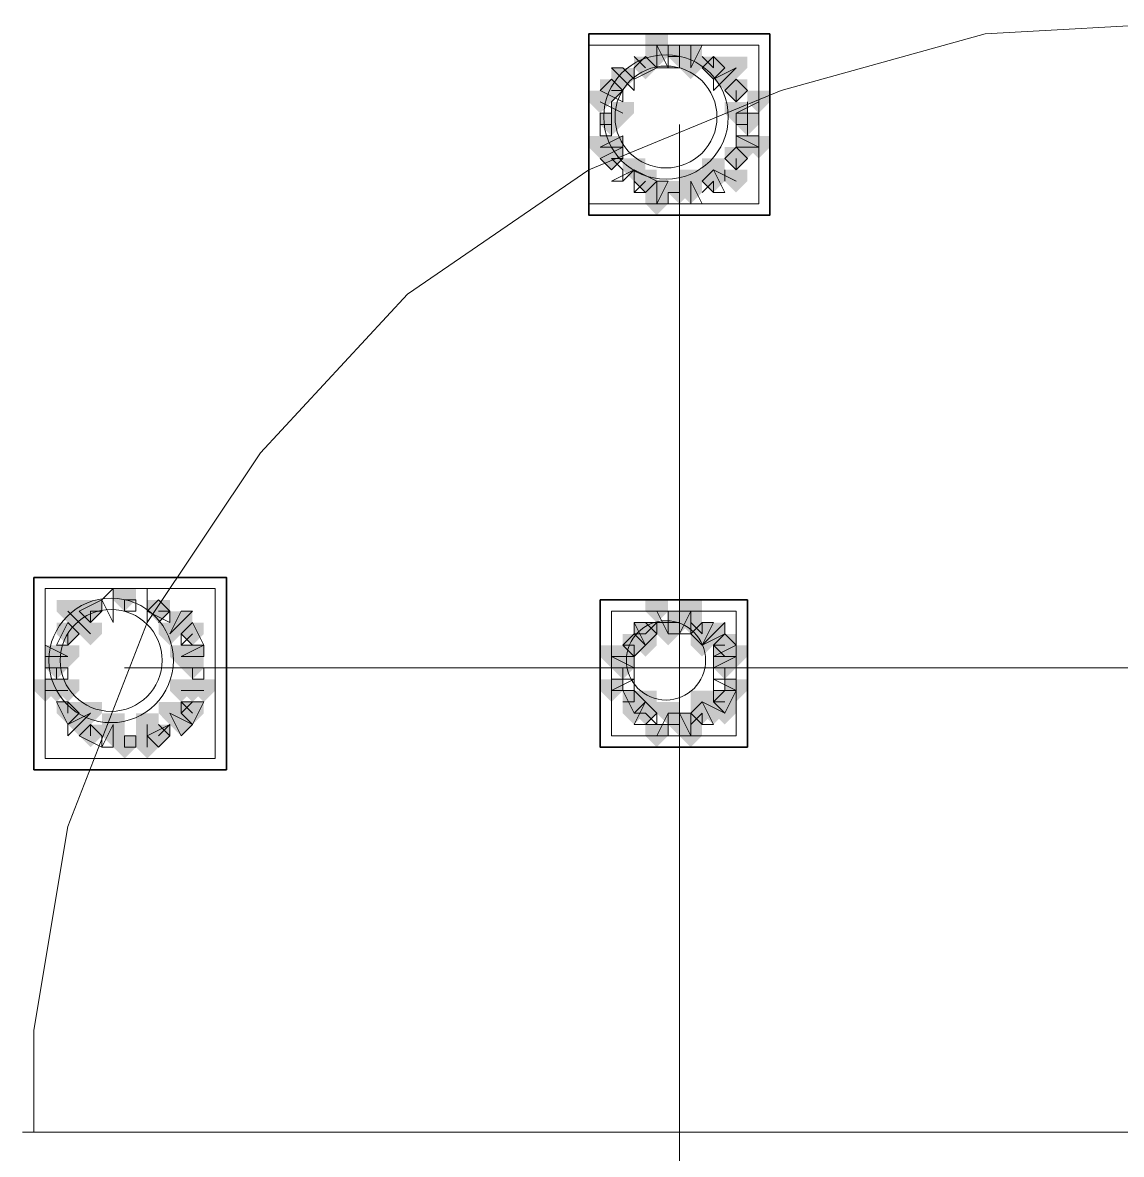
# Model space of a CAD drawing. Header units: millimetres. Extents: x 2315 to 4619, y 1334 to 1897.
# Drawn here: x 3592.01 to 3597.93, y 1554.59 to 1560.69 of the extents above; entities that cross this region are included whole.
import ezdxf

# ---------------------------------------------------------------- set-up
doc = ezdxf.new("R2010")
doc.units = ezdxf.units.MM
for name, color, linetype, true_color in [('PDF_10', 7, 'Continuous', 0x00b85c), ('PDF_AXIS', 7, 'Continuous', 0x00b85c), ('PDF_柱构件', 7, 'Continuous', 0x00b85c), ('PDF_转运站初步方案', 7, 'Continuous', 0x00b85c)]:
    doc.layers.add(name, color=color, linetype=linetype, true_color=true_color)
doc.layers.add('PDF_中心线层', color=1, linetype='Continuous')
doc.layers.add('PDF_粗实线层', color=7, linetype='Continuous')

msp = doc.modelspace()

# ---------------------------------------------------------------- hatches: boundary and pattern name
at = {"layer": 'PDF_10', "transparency": 33554559}
for points in [[(3595.5499, 1560.5703), (3595.4888, 1560.5703), (3595.4888, 1560.5093), (3595.5499, 1560.4482), (3595.611, 1560.5093), (3595.611, 1560.5703)], [(3595.5499, 1560.5703), (3595.4888, 1560.5703), (3595.4888, 1560.5093), (3595.5499, 1560.4482), (3595.611, 1560.5093), (3595.611, 1560.5703)], [(3595.5499, 1560.5703), (3595.4888, 1560.5703), (3595.4888, 1560.5093), (3595.5499, 1560.4482), (3595.611, 1560.5093), (3595.611, 1560.5703)], [(3595.3667, 1560.5093), (3595.3056, 1560.5093), (3595.3056, 1560.4482), (3595.3667, 1560.3871), (3595.4277, 1560.4482), (3595.4277, 1560.5093)], [(3595.3667, 1560.5093), (3595.3056, 1560.5093), (3595.3056, 1560.4482), (3595.3667, 1560.3871), (3595.4277, 1560.4482), (3595.4277, 1560.5093)], [(3595.7331, 1560.5093), (3595.6721, 1560.5093), (3595.6721, 1560.4482), (3595.7331, 1560.3871), (3595.7942, 1560.4482), (3595.7942, 1560.5093)], [(3595.7331, 1560.5093), (3595.6721, 1560.5093), (3595.6721, 1560.4482), (3595.7331, 1560.3871), (3595.7942, 1560.4482), (3595.7942, 1560.5093)], [(3595.1834, 1560.3871), (3595.1223, 1560.3871), (3595.1223, 1560.326), (3595.1834, 1560.2649), (3595.2445, 1560.326), (3595.2445, 1560.3871)], [(3595.1834, 1560.3871), (3595.1223, 1560.3871), (3595.1223, 1560.326), (3595.1834, 1560.2649), (3595.2445, 1560.326), (3595.2445, 1560.3871)], [(3595.8553, 1560.3871), (3595.7942, 1560.3871), (3595.7942, 1560.326), (3595.8553, 1560.2649), (3595.9164, 1560.326), (3595.9164, 1560.3871)], [(3595.8553, 1560.3871), (3595.7942, 1560.3871), (3595.7942, 1560.326), (3595.8553, 1560.2649), (3595.9164, 1560.326), (3595.9164, 1560.3871)], [(3595.8553, 1560.3871), (3595.7942, 1560.3871), (3595.7942, 1560.326), (3595.8553, 1560.2649), (3595.9164, 1560.326), (3595.9164, 1560.3871)], [(3595.1834, 1560.2039), (3595.1223, 1560.2039), (3595.1223, 1560.1428), (3595.1834, 1560.0817), (3595.2445, 1560.1428), (3595.2445, 1560.2039)], [(3595.1834, 1560.2039), (3595.1223, 1560.2039), (3595.1223, 1560.1428), (3595.1834, 1560.0817), (3595.2445, 1560.1428), (3595.2445, 1560.2039)], [(3595.9164, 1560.2039), (3595.8553, 1560.2039), (3595.8553, 1560.1428), (3595.9164, 1560.0817), (3595.9775, 1560.1428), (3595.9775, 1560.2039)], [(3595.9164, 1560.2039), (3595.8553, 1560.2039), (3595.8553, 1560.1428), (3595.9164, 1560.0817), (3595.9775, 1560.1428), (3595.9775, 1560.2039)], [(3595.1834, 1560.0206), (3595.1223, 1560.0206), (3595.1223, 1559.9595), (3595.1834, 1559.8985), (3595.2445, 1559.9595), (3595.2445, 1560.0206)], [(3595.1834, 1560.0206), (3595.1223, 1560.0206), (3595.1223, 1559.9595), (3595.1834, 1559.8985), (3595.2445, 1559.9595), (3595.2445, 1560.0206)], [(3595.8553, 1560.0206), (3595.7942, 1560.0206), (3595.7942, 1559.9595), (3595.8553, 1559.8985), (3595.9164, 1559.9595), (3595.9164, 1560.0206)], [(3595.8553, 1560.0206), (3595.7942, 1560.0206), (3595.7942, 1559.9595), (3595.8553, 1559.8985), (3595.9164, 1559.9595), (3595.9164, 1560.0206)], [(3595.8553, 1560.0206), (3595.7942, 1560.0206), (3595.7942, 1559.9595), (3595.8553, 1559.8985), (3595.9164, 1559.9595), (3595.9164, 1560.0206)], [(3595.3667, 1559.8985), (3595.3056, 1559.8985), (3595.3056, 1559.8374), (3595.3667, 1559.7763), (3595.4277, 1559.8374), (3595.4277, 1559.8985)], [(3595.3667, 1559.8985), (3595.3056, 1559.8985), (3595.3056, 1559.8374), (3595.3667, 1559.7763), (3595.4277, 1559.8374), (3595.4277, 1559.8985)], [(3595.7331, 1559.8985), (3595.6721, 1559.8985), (3595.6721, 1559.8374), (3595.7331, 1559.7763), (3595.7942, 1559.8374), (3595.7942, 1559.8985)], [(3595.7331, 1559.8985), (3595.6721, 1559.8985), (3595.6721, 1559.8374), (3595.7331, 1559.7763), (3595.7942, 1559.8374), (3595.7942, 1559.8985)], [(3595.5499, 1559.8374), (3595.4888, 1559.8374), (3595.4888, 1559.7763), (3595.5499, 1559.7152), (3595.611, 1559.7763), (3595.611, 1559.8374)], [(3595.5499, 1559.8374), (3595.4888, 1559.8374), (3595.4888, 1559.7763), (3595.5499, 1559.7152), (3595.611, 1559.7763), (3595.611, 1559.8374)], [(3592.5569, 1557.6385), (3592.4958, 1557.6385), (3592.4958, 1557.5774), (3592.5569, 1557.5163), (3592.618, 1557.5774), (3592.618, 1557.6385)], [(3592.5569, 1557.6385), (3592.4958, 1557.6385), (3592.4958, 1557.5774), (3592.5569, 1557.5163), (3592.618, 1557.5774), (3592.618, 1557.6385)], [(3592.3737, 1557.5774), (3592.3126, 1557.5774), (3592.3126, 1557.5163), (3592.3737, 1557.4552), (3592.4348, 1557.5163), (3592.4348, 1557.5774)], [(3592.3737, 1557.5774), (3592.3126, 1557.5774), (3592.3126, 1557.5163), (3592.3737, 1557.4552), (3592.4348, 1557.5163), (3592.4348, 1557.5774)], [(3592.7402, 1557.5774), (3592.6791, 1557.5774), (3592.6791, 1557.5163), (3592.7402, 1557.4552), (3592.8012, 1557.5163), (3592.8012, 1557.5774)], [(3592.7402, 1557.5774), (3592.6791, 1557.5774), (3592.6791, 1557.5163), (3592.7402, 1557.4552), (3592.8012, 1557.5163), (3592.8012, 1557.5774)], [(3595.5499, 1557.5163), (3595.4888, 1557.5163), (3595.4888, 1557.4552), (3595.5499, 1557.3941), (3595.611, 1557.4552), (3595.611, 1557.5163)], [(3595.5499, 1557.5163), (3595.4888, 1557.5163), (3595.4888, 1557.4552), (3595.5499, 1557.3941), (3595.611, 1557.4552), (3595.611, 1557.5163)], [(3595.5499, 1557.5163), (3595.4888, 1557.5163), (3595.4888, 1557.4552), (3595.5499, 1557.3941), (3595.611, 1557.4552), (3595.611, 1557.5163)], [(3592.2515, 1557.4552), (3592.1904, 1557.4552), (3592.1904, 1557.3941), (3592.2515, 1557.333), (3592.3126, 1557.3941), (3592.3126, 1557.4552)], [(3592.2515, 1557.4552), (3592.1904, 1557.4552), (3592.1904, 1557.3941), (3592.2515, 1557.333), (3592.3126, 1557.3941), (3592.3126, 1557.4552)], [(3592.9234, 1557.4552), (3592.8623, 1557.4552), (3592.8623, 1557.3941), (3592.9234, 1557.333), (3592.9845, 1557.3941), (3592.9845, 1557.4552)], [(3592.9234, 1557.4552), (3592.8623, 1557.4552), (3592.8623, 1557.3941), (3592.9234, 1557.333), (3592.9845, 1557.3941), (3592.9845, 1557.4552)], [(3595.3667, 1557.4552), (3595.3056, 1557.4552), (3595.3056, 1557.3941), (3595.3667, 1557.333), (3595.4277, 1557.3941), (3595.4277, 1557.4552)], [(3595.3667, 1557.4552), (3595.3056, 1557.4552), (3595.3056, 1557.3941), (3595.3667, 1557.333), (3595.4277, 1557.3941), (3595.4277, 1557.4552)], [(3595.6721, 1557.4552), (3595.611, 1557.4552), (3595.611, 1557.3941), (3595.6721, 1557.333), (3595.7331, 1557.3941), (3595.7331, 1557.4552)], [(3595.6721, 1557.4552), (3595.611, 1557.4552), (3595.611, 1557.3941), (3595.6721, 1557.333), (3595.7331, 1557.3941), (3595.7331, 1557.4552)], [(3595.3056, 1557.3941), (3595.2445, 1557.3941), (3595.2445, 1557.333), (3595.3056, 1557.272), (3595.3667, 1557.333), (3595.3667, 1557.3941)], [(3595.3056, 1557.3941), (3595.2445, 1557.3941), (3595.2445, 1557.333), (3595.3056, 1557.272), (3595.3667, 1557.333), (3595.3667, 1557.3941)], [(3595.7942, 1557.3941), (3595.7331, 1557.3941), (3595.7331, 1557.333), (3595.7942, 1557.272), (3595.8553, 1557.333), (3595.8553, 1557.3941)], [(3595.7942, 1557.3941), (3595.7331, 1557.3941), (3595.7331, 1557.333), (3595.7942, 1557.272), (3595.8553, 1557.333), (3595.8553, 1557.3941)], [(3592.1904, 1557.272), (3592.1294, 1557.272), (3592.1294, 1557.2109), (3592.1904, 1557.1498), (3592.2515, 1557.2109), (3592.2515, 1557.272)], [(3592.1904, 1557.272), (3592.1294, 1557.272), (3592.1294, 1557.2109), (3592.1904, 1557.1498), (3592.2515, 1557.2109), (3592.2515, 1557.272)], [(3592.9234, 1557.272), (3592.8623, 1557.272), (3592.8623, 1557.2109), (3592.9234, 1557.1498), (3592.9845, 1557.2109), (3592.9845, 1557.272)], [(3592.9234, 1557.272), (3592.8623, 1557.272), (3592.8623, 1557.2109), (3592.9234, 1557.1498), (3592.9845, 1557.2109), (3592.9845, 1557.272)], [(3595.2445, 1557.272), (3595.1834, 1557.272), (3595.1834, 1557.2109), (3595.2445, 1557.1498), (3595.3056, 1557.2109), (3595.3056, 1557.272)], [(3595.2445, 1557.272), (3595.1834, 1557.272), (3595.1834, 1557.2109), (3595.2445, 1557.1498), (3595.3056, 1557.2109), (3595.3056, 1557.272)], [(3595.7942, 1557.272), (3595.7331, 1557.272), (3595.7331, 1557.2109), (3595.7942, 1557.1498), (3595.8553, 1557.2109), (3595.8553, 1557.272)], [(3595.7942, 1557.272), (3595.7331, 1557.272), (3595.7331, 1557.2109), (3595.7942, 1557.1498), (3595.8553, 1557.2109), (3595.8553, 1557.272)], [(3595.3056, 1557.0887), (3595.2445, 1557.0887), (3595.2445, 1557.0276), (3595.3056, 1556.9666), (3595.3667, 1557.0276), (3595.3667, 1557.0887)], [(3595.3056, 1557.0887), (3595.2445, 1557.0887), (3595.2445, 1557.0276), (3595.3056, 1556.9666), (3595.3667, 1557.0276), (3595.3667, 1557.0887)], [(3595.7942, 1557.0887), (3595.7331, 1557.0887), (3595.7331, 1557.0276), (3595.7942, 1556.9666), (3595.8553, 1557.0276), (3595.8553, 1557.0887)], [(3595.7942, 1557.0887), (3595.7331, 1557.0887), (3595.7331, 1557.0276), (3595.7942, 1556.9666), (3595.8553, 1557.0276), (3595.8553, 1557.0887)], [(3592.2515, 1557.0276), (3592.1904, 1557.0276), (3592.1904, 1556.9666), (3592.2515, 1556.9055), (3592.3126, 1556.9666), (3592.3126, 1557.0276)], [(3592.2515, 1557.0276), (3592.1904, 1557.0276), (3592.1904, 1556.9666), (3592.2515, 1556.9055), (3592.3126, 1556.9666), (3592.3126, 1557.0276)], [(3592.9234, 1557.0276), (3592.8623, 1557.0276), (3592.8623, 1556.9666), (3592.9234, 1556.9055), (3592.9845, 1556.9666), (3592.9845, 1557.0276)], [(3592.9234, 1557.0276), (3592.8623, 1557.0276), (3592.8623, 1556.9666), (3592.9234, 1556.9055), (3592.9845, 1556.9666), (3592.9845, 1557.0276)], [(3595.3667, 1557.0276), (3595.3056, 1557.0276), (3595.3056, 1556.9666), (3595.3667, 1556.9055), (3595.4277, 1556.9666), (3595.4277, 1557.0276)], [(3595.3667, 1557.0276), (3595.3056, 1557.0276), (3595.3056, 1556.9666), (3595.3667, 1556.9055), (3595.4277, 1556.9666), (3595.4277, 1557.0276)], [(3595.6721, 1557.0276), (3595.611, 1557.0276), (3595.611, 1556.9666), (3595.6721, 1556.9055), (3595.7331, 1556.9666), (3595.7331, 1557.0276)], [(3595.6721, 1557.0276), (3595.611, 1557.0276), (3595.611, 1556.9666), (3595.6721, 1556.9055), (3595.7331, 1556.9666), (3595.7331, 1557.0276)], [(3595.5499, 1556.9666), (3595.4888, 1556.9666), (3595.4888, 1556.9055), (3595.5499, 1556.8444), (3595.611, 1556.9055), (3595.611, 1556.9666)], [(3595.5499, 1556.9666), (3595.4888, 1556.9666), (3595.4888, 1556.9055), (3595.5499, 1556.8444), (3595.611, 1556.9055), (3595.611, 1556.9666)], [(3595.5499, 1556.9666), (3595.4888, 1556.9666), (3595.4888, 1556.9055), (3595.5499, 1556.8444), (3595.611, 1556.9055), (3595.611, 1556.9666)], [(3592.3737, 1556.9055), (3592.3126, 1556.9055), (3592.3126, 1556.8444), (3592.3737, 1556.7833), (3592.4348, 1556.8444), (3592.4348, 1556.9055)], [(3592.3737, 1556.9055), (3592.3126, 1556.9055), (3592.3126, 1556.8444), (3592.3737, 1556.7833), (3592.4348, 1556.8444), (3592.4348, 1556.9055)], [(3592.7402, 1556.9055), (3592.6791, 1556.9055), (3592.6791, 1556.8444), (3592.7402, 1556.7833), (3592.8012, 1556.8444), (3592.8012, 1556.9055)], [(3592.7402, 1556.9055), (3592.6791, 1556.9055), (3592.6791, 1556.8444), (3592.7402, 1556.7833), (3592.8012, 1556.8444), (3592.8012, 1556.9055)], [(3592.5569, 1556.8444), (3592.4958, 1556.8444), (3592.4958, 1556.7833), (3592.5569, 1556.7222), (3592.618, 1556.7833), (3592.618, 1556.8444)], [(3592.5569, 1556.8444), (3592.4958, 1556.8444), (3592.4958, 1556.7833), (3592.5569, 1556.7222), (3592.618, 1556.7833), (3592.618, 1556.8444)]]:
    msp.add_hatch(color=256, dxfattribs=at).paths.add_polyline_path(points)
at = {"layer": 'PDF_柱构件', "transparency": 33554559}
for points in [[(3595.4277, 1560.6314), (3595.3667, 1560.6314), (3595.3667, 1560.5703), (3595.4277, 1560.5093), (3595.4888, 1560.5703), (3595.4888, 1560.6314)], [(3595.4277, 1560.5703), (3595.3667, 1560.5703), (3595.3667, 1560.5093), (3595.4277, 1560.4482), (3595.4888, 1560.5093), (3595.4888, 1560.5703)], [(3595.611, 1560.5703), (3595.5499, 1560.5703), (3595.5499, 1560.5093), (3595.611, 1560.4482), (3595.6721, 1560.5093), (3595.6721, 1560.5703)], [(3595.611, 1560.5093), (3595.5499, 1560.5093), (3595.5499, 1560.4482), (3595.611, 1560.3871), (3595.6721, 1560.4482), (3595.6721, 1560.5093)], [(3595.8553, 1560.5093), (3595.7942, 1560.5093), (3595.7942, 1560.4482), (3595.8553, 1560.3871), (3595.9164, 1560.4482), (3595.9164, 1560.5093)], [(3595.2445, 1560.4482), (3595.1834, 1560.4482), (3595.1834, 1560.3871), (3595.2445, 1560.326), (3595.3056, 1560.3871), (3595.3056, 1560.4482)], [(3595.7942, 1560.4482), (3595.7331, 1560.4482), (3595.7331, 1560.3871), (3595.7942, 1560.326), (3595.8553, 1560.3871), (3595.8553, 1560.4482)], [(3595.1223, 1560.326), (3595.0612, 1560.326), (3595.0612, 1560.2649), (3595.1223, 1560.2039), (3595.1834, 1560.2649), (3595.1834, 1560.326)], [(3595.9775, 1560.326), (3595.9164, 1560.326), (3595.9164, 1560.2649), (3595.9775, 1560.2039), (3596.0385, 1560.2649), (3596.0385, 1560.326)], [(3595.2445, 1560.2649), (3595.1834, 1560.2649), (3595.1834, 1560.2039), (3595.2445, 1560.1428), (3595.3056, 1560.2039), (3595.3056, 1560.2649)], [(3595.8553, 1560.2649), (3595.7942, 1560.2649), (3595.7942, 1560.2039), (3595.8553, 1560.1428), (3595.9164, 1560.2039), (3595.9164, 1560.2649)], [(3595.1223, 1560.0817), (3595.0612, 1560.0817), (3595.0612, 1560.0206), (3595.1223, 1559.9595), (3595.1834, 1560.0206), (3595.1834, 1560.0817)], [(3595.1834, 1560.0817), (3595.1223, 1560.0817), (3595.1223, 1560.0206), (3595.1834, 1559.9595), (3595.2445, 1560.0206), (3595.2445, 1560.0817)], [(3595.9164, 1560.0817), (3595.8553, 1560.0817), (3595.8553, 1560.0206), (3595.9164, 1559.9595), (3595.9775, 1560.0206), (3595.9775, 1560.0817)], [(3595.9775, 1560.0817), (3595.9164, 1560.0817), (3595.9164, 1560.0206), (3595.9775, 1559.9595), (3596.0385, 1560.0206), (3596.0385, 1560.0817)], [(3595.3056, 1559.9595), (3595.2445, 1559.9595), (3595.2445, 1559.8985), (3595.3056, 1559.8374), (3595.3667, 1559.8985), (3595.3667, 1559.9595)], [(3595.7331, 1559.9595), (3595.6721, 1559.9595), (3595.6721, 1559.8985), (3595.7331, 1559.8374), (3595.7942, 1559.8985), (3595.7942, 1559.9595)], [(3595.611, 1559.8985), (3595.5499, 1559.8985), (3595.5499, 1559.8374), (3595.611, 1559.7763), (3595.6721, 1559.8374), (3595.6721, 1559.8985)], [(3595.8553, 1559.8985), (3595.7942, 1559.8985), (3595.7942, 1559.8374), (3595.8553, 1559.7763), (3595.9164, 1559.8374), (3595.9164, 1559.8985)], [(3595.4277, 1559.8374), (3595.3667, 1559.8374), (3595.3667, 1559.7763), (3595.4277, 1559.7152), (3595.4888, 1559.7763), (3595.4888, 1559.8374)], [(3595.611, 1559.8374), (3595.5499, 1559.8374), (3595.5499, 1559.7763), (3595.611, 1559.7152), (3595.6721, 1559.7763), (3595.6721, 1559.8374)], [(3595.4277, 1559.7763), (3595.3667, 1559.7763), (3595.3667, 1559.7152), (3595.4277, 1559.6541), (3595.4888, 1559.7152), (3595.4888, 1559.7763)], [(3592.2515, 1557.5774), (3592.1904, 1557.5774), (3592.1904, 1557.5163), (3592.2515, 1557.4552), (3592.3126, 1557.5163), (3592.3126, 1557.5774)], [(3595.4277, 1557.5774), (3595.3667, 1557.5774), (3595.3667, 1557.5163), (3595.4277, 1557.4552), (3595.4888, 1557.5163), (3595.4888, 1557.5774)], [(3595.611, 1557.5774), (3595.5499, 1557.5774), (3595.5499, 1557.5163), (3595.611, 1557.4552), (3595.6721, 1557.5163), (3595.6721, 1557.5774)], [(3592.3126, 1557.5163), (3592.2515, 1557.5163), (3592.2515, 1557.4552), (3592.3126, 1557.3941), (3592.3737, 1557.4552), (3592.3737, 1557.5163)], [(3592.8623, 1557.5163), (3592.8012, 1557.5163), (3592.8012, 1557.4552), (3592.8623, 1557.3941), (3592.9234, 1557.4552), (3592.9234, 1557.5163)], [(3595.611, 1557.5163), (3595.5499, 1557.5163), (3595.5499, 1557.4552), (3595.611, 1557.3941), (3595.6721, 1557.4552), (3595.6721, 1557.5163)], [(3592.3737, 1557.4552), (3592.3126, 1557.4552), (3592.3126, 1557.3941), (3592.3737, 1557.333), (3592.4348, 1557.3941), (3592.4348, 1557.4552)], [(3592.8012, 1557.4552), (3592.7402, 1557.4552), (3592.7402, 1557.3941), (3592.8012, 1557.333), (3592.8623, 1557.3941), (3592.8623, 1557.4552)], [(3595.4888, 1557.4552), (3595.4277, 1557.4552), (3595.4277, 1557.3941), (3595.4888, 1557.333), (3595.5499, 1557.3941), (3595.5499, 1557.4552)], [(3595.7331, 1557.4552), (3595.6721, 1557.4552), (3595.6721, 1557.3941), (3595.7331, 1557.333), (3595.7942, 1557.3941), (3595.7942, 1557.4552)], [(3595.3667, 1557.3941), (3595.3056, 1557.3941), (3595.3056, 1557.333), (3595.3667, 1557.272), (3595.4277, 1557.333), (3595.4277, 1557.3941)], [(3595.6721, 1557.3941), (3595.611, 1557.3941), (3595.611, 1557.333), (3595.6721, 1557.272), (3595.7331, 1557.333), (3595.7331, 1557.3941)], [(3592.1904, 1557.333), (3592.1294, 1557.333), (3592.1294, 1557.272), (3592.1904, 1557.2109), (3592.2515, 1557.272), (3592.2515, 1557.333)], [(3592.2515, 1557.333), (3592.1904, 1557.333), (3592.1904, 1557.272), (3592.2515, 1557.2109), (3592.3126, 1557.272), (3592.3126, 1557.333)], [(3592.8623, 1557.333), (3592.8012, 1557.333), (3592.8012, 1557.272), (3592.8623, 1557.2109), (3592.9234, 1557.272), (3592.9234, 1557.333)], [(3592.9234, 1557.333), (3592.8623, 1557.333), (3592.8623, 1557.272), (3592.9234, 1557.2109), (3592.9845, 1557.272), (3592.9845, 1557.333)], [(3595.1834, 1557.333), (3595.1223, 1557.333), (3595.1223, 1557.272), (3595.1834, 1557.2109), (3595.2445, 1557.272), (3595.2445, 1557.333)], [(3595.2445, 1557.333), (3595.1834, 1557.333), (3595.1834, 1557.272), (3595.2445, 1557.2109), (3595.3056, 1557.272), (3595.3056, 1557.333)], [(3595.7942, 1557.333), (3595.7331, 1557.333), (3595.7331, 1557.272), (3595.7942, 1557.2109), (3595.8553, 1557.272), (3595.8553, 1557.333)], [(3595.8553, 1557.333), (3595.7942, 1557.333), (3595.7942, 1557.272), (3595.8553, 1557.2109), (3595.9164, 1557.272), (3595.9164, 1557.333)], [(3592.1294, 1557.1498), (3592.0683, 1557.1498), (3592.0683, 1557.0887), (3592.1294, 1557.0276), (3592.1904, 1557.0887), (3592.1904, 1557.1498)], [(3592.1904, 1557.1498), (3592.1294, 1557.1498), (3592.1294, 1557.0887), (3592.1904, 1557.0276), (3592.2515, 1557.0887), (3592.2515, 1557.1498)], [(3592.2515, 1557.1498), (3592.1904, 1557.1498), (3592.1904, 1557.0887), (3592.2515, 1557.0276), (3592.3126, 1557.0887), (3592.3126, 1557.1498)], [(3592.8623, 1557.1498), (3592.8012, 1557.1498), (3592.8012, 1557.0887), (3592.8623, 1557.0276), (3592.9234, 1557.0887), (3592.9234, 1557.1498)], [(3592.9234, 1557.1498), (3592.8623, 1557.1498), (3592.8623, 1557.0887), (3592.9234, 1557.0276), (3592.9845, 1557.0887), (3592.9845, 1557.1498)], [(3592.9845, 1557.1498), (3592.9234, 1557.1498), (3592.9234, 1557.0887), (3592.9845, 1557.0276), (3593.0456, 1557.0887), (3593.0456, 1557.1498)], [(3595.1834, 1557.1498), (3595.1223, 1557.1498), (3595.1223, 1557.0887), (3595.1834, 1557.0276), (3595.2445, 1557.0887), (3595.2445, 1557.1498)], [(3595.8553, 1557.1498), (3595.7942, 1557.1498), (3595.7942, 1557.0887), (3595.8553, 1557.0276), (3595.9164, 1557.0887), (3595.9164, 1557.1498)], [(3595.3667, 1557.0887), (3595.3056, 1557.0887), (3595.3056, 1557.0276), (3595.3667, 1556.9666), (3595.4277, 1557.0276), (3595.4277, 1557.0887)], [(3595.6721, 1557.0887), (3595.611, 1557.0887), (3595.611, 1557.0276), (3595.6721, 1556.9666), (3595.7331, 1557.0276), (3595.7331, 1557.0887)], [(3592.3737, 1557.0276), (3592.3126, 1557.0276), (3592.3126, 1556.9666), (3592.3737, 1556.9055), (3592.4348, 1556.9666), (3592.4348, 1557.0276)], [(3592.8012, 1557.0276), (3592.7402, 1557.0276), (3592.7402, 1556.9666), (3592.8012, 1556.9055), (3592.8623, 1556.9666), (3592.8623, 1557.0276)], [(3595.3056, 1557.0276), (3595.2445, 1557.0276), (3595.2445, 1556.9666), (3595.3056, 1556.9055), (3595.3667, 1556.9666), (3595.3667, 1557.0276)], [(3595.4888, 1557.0276), (3595.4277, 1557.0276), (3595.4277, 1556.9666), (3595.4888, 1556.9055), (3595.5499, 1556.9666), (3595.5499, 1557.0276)], [(3595.7331, 1557.0276), (3595.6721, 1557.0276), (3595.6721, 1556.9666), (3595.7331, 1556.9055), (3595.7942, 1556.9666), (3595.7942, 1557.0276)], [(3595.7942, 1557.0276), (3595.7331, 1557.0276), (3595.7331, 1556.9666), (3595.7942, 1556.9055), (3595.8553, 1556.9666), (3595.8553, 1557.0276)], [(3592.3126, 1556.9666), (3592.2515, 1556.9666), (3592.2515, 1556.9055), (3592.3126, 1556.8444), (3592.3737, 1556.9055), (3592.3737, 1556.9666)], [(3592.4958, 1556.9666), (3592.4348, 1556.9666), (3592.4348, 1556.9055), (3592.4958, 1556.8444), (3592.5569, 1556.9055), (3592.5569, 1556.9666)], [(3592.6791, 1556.9666), (3592.618, 1556.9666), (3592.618, 1556.9055), (3592.6791, 1556.8444), (3592.7402, 1556.9055), (3592.7402, 1556.9666)], [(3592.8623, 1556.9666), (3592.8012, 1556.9666), (3592.8012, 1556.9055), (3592.8623, 1556.8444), (3592.9234, 1556.9055), (3592.9234, 1556.9666)], [(3595.611, 1556.9666), (3595.5499, 1556.9666), (3595.5499, 1556.9055), (3595.611, 1556.8444), (3595.6721, 1556.9055), (3595.6721, 1556.9666)], [(3592.4958, 1556.9055), (3592.4348, 1556.9055), (3592.4348, 1556.8444), (3592.4958, 1556.7833), (3592.5569, 1556.8444), (3592.5569, 1556.9055)], [(3592.6791, 1556.9055), (3592.618, 1556.9055), (3592.618, 1556.8444), (3592.6791, 1556.7833), (3592.7402, 1556.8444), (3592.7402, 1556.9055)], [(3595.4277, 1556.9055), (3595.3667, 1556.9055), (3595.3667, 1556.8444), (3595.4277, 1556.7833), (3595.4888, 1556.8444), (3595.4888, 1556.9055)], [(3595.611, 1556.9055), (3595.5499, 1556.9055), (3595.5499, 1556.8444), (3595.611, 1556.7833), (3595.6721, 1556.8444), (3595.6721, 1556.9055)], [(3592.6791, 1556.8444), (3592.618, 1556.8444), (3592.618, 1556.7833), (3592.6791, 1556.7222), (3592.7402, 1556.7833), (3592.7402, 1556.8444)]]:
    msp.add_hatch(color=256, dxfattribs=at).paths.add_polyline_path(points)
at = {"layer": 'PDF_转运站初步方案', "transparency": 33554559}
for points in [[(3595.5499, 1560.5703), (3595.4888, 1560.5703), (3595.4888, 1560.5093), (3595.5499, 1560.4482), (3595.611, 1560.5093), (3595.611, 1560.5703)], [(3595.5499, 1560.5703), (3595.4888, 1560.5703), (3595.4888, 1560.5093), (3595.5499, 1560.4482), (3595.611, 1560.5093), (3595.611, 1560.5703)], [(3595.3667, 1560.5093), (3595.3056, 1560.5093), (3595.3056, 1560.4482), (3595.3667, 1560.3871), (3595.4277, 1560.4482), (3595.4277, 1560.5093)], [(3595.3667, 1560.5093), (3595.3056, 1560.5093), (3595.3056, 1560.4482), (3595.3667, 1560.3871), (3595.4277, 1560.4482), (3595.4277, 1560.5093)], [(3595.7331, 1560.5093), (3595.6721, 1560.5093), (3595.6721, 1560.4482), (3595.7331, 1560.3871), (3595.7942, 1560.4482), (3595.7942, 1560.5093)], [(3595.7331, 1560.5093), (3595.6721, 1560.5093), (3595.6721, 1560.4482), (3595.7331, 1560.3871), (3595.7942, 1560.4482), (3595.7942, 1560.5093)], [(3595.1834, 1560.3871), (3595.1223, 1560.3871), (3595.1223, 1560.326), (3595.1834, 1560.2649), (3595.2445, 1560.326), (3595.2445, 1560.3871)], [(3595.1834, 1560.3871), (3595.1223, 1560.3871), (3595.1223, 1560.326), (3595.1834, 1560.2649), (3595.2445, 1560.326), (3595.2445, 1560.3871)], [(3595.8553, 1560.3871), (3595.7942, 1560.3871), (3595.7942, 1560.326), (3595.8553, 1560.2649), (3595.9164, 1560.326), (3595.9164, 1560.3871)], [(3595.8553, 1560.3871), (3595.7942, 1560.3871), (3595.7942, 1560.326), (3595.8553, 1560.2649), (3595.9164, 1560.326), (3595.9164, 1560.3871)], [(3595.1834, 1560.2039), (3595.1223, 1560.2039), (3595.1223, 1560.1428), (3595.1834, 1560.0817), (3595.2445, 1560.1428), (3595.2445, 1560.2039)], [(3595.1834, 1560.2039), (3595.1223, 1560.2039), (3595.1223, 1560.1428), (3595.1834, 1560.0817), (3595.2445, 1560.1428), (3595.2445, 1560.2039)], [(3595.9164, 1560.2039), (3595.8553, 1560.2039), (3595.8553, 1560.1428), (3595.9164, 1560.0817), (3595.9775, 1560.1428), (3595.9775, 1560.2039)], [(3595.9164, 1560.2039), (3595.8553, 1560.2039), (3595.8553, 1560.1428), (3595.9164, 1560.0817), (3595.9775, 1560.1428), (3595.9775, 1560.2039)], [(3595.1834, 1560.0206), (3595.1223, 1560.0206), (3595.1223, 1559.9595), (3595.1834, 1559.8985), (3595.2445, 1559.9595), (3595.2445, 1560.0206)], [(3595.1834, 1560.0206), (3595.1223, 1560.0206), (3595.1223, 1559.9595), (3595.1834, 1559.8985), (3595.2445, 1559.9595), (3595.2445, 1560.0206)], [(3595.8553, 1560.0206), (3595.7942, 1560.0206), (3595.7942, 1559.9595), (3595.8553, 1559.8985), (3595.9164, 1559.9595), (3595.9164, 1560.0206)], [(3595.8553, 1560.0206), (3595.7942, 1560.0206), (3595.7942, 1559.9595), (3595.8553, 1559.8985), (3595.9164, 1559.9595), (3595.9164, 1560.0206)], [(3595.3667, 1559.8985), (3595.3056, 1559.8985), (3595.3056, 1559.8374), (3595.3667, 1559.7763), (3595.4277, 1559.8374), (3595.4277, 1559.8985)], [(3595.3667, 1559.8985), (3595.3056, 1559.8985), (3595.3056, 1559.8374), (3595.3667, 1559.7763), (3595.4277, 1559.8374), (3595.4277, 1559.8985)], [(3595.7331, 1559.8985), (3595.6721, 1559.8985), (3595.6721, 1559.8374), (3595.7331, 1559.7763), (3595.7942, 1559.8374), (3595.7942, 1559.8985)], [(3595.7331, 1559.8985), (3595.6721, 1559.8985), (3595.6721, 1559.8374), (3595.7331, 1559.7763), (3595.7942, 1559.8374), (3595.7942, 1559.8985)], [(3595.5499, 1559.8374), (3595.4888, 1559.8374), (3595.4888, 1559.7763), (3595.5499, 1559.7152), (3595.611, 1559.7763), (3595.611, 1559.8374)], [(3595.5499, 1559.8374), (3595.4888, 1559.8374), (3595.4888, 1559.7763), (3595.5499, 1559.7152), (3595.611, 1559.7763), (3595.611, 1559.8374)], [(3592.5569, 1557.6385), (3592.4958, 1557.6385), (3592.4958, 1557.5774), (3592.5569, 1557.5163), (3592.618, 1557.5774), (3592.618, 1557.6385)], [(3592.5569, 1557.6385), (3592.4958, 1557.6385), (3592.4958, 1557.5774), (3592.5569, 1557.5163), (3592.618, 1557.5774), (3592.618, 1557.6385)], [(3592.3737, 1557.5774), (3592.3126, 1557.5774), (3592.3126, 1557.5163), (3592.3737, 1557.4552), (3592.4348, 1557.5163), (3592.4348, 1557.5774)], [(3592.3737, 1557.5774), (3592.3126, 1557.5774), (3592.3126, 1557.5163), (3592.3737, 1557.4552), (3592.4348, 1557.5163), (3592.4348, 1557.5774)], [(3592.7402, 1557.5774), (3592.6791, 1557.5774), (3592.6791, 1557.5163), (3592.7402, 1557.4552), (3592.8012, 1557.5163), (3592.8012, 1557.5774)], [(3592.7402, 1557.5774), (3592.6791, 1557.5774), (3592.6791, 1557.5163), (3592.7402, 1557.4552), (3592.8012, 1557.5163), (3592.8012, 1557.5774)], [(3595.5499, 1557.5163), (3595.4888, 1557.5163), (3595.4888, 1557.4552), (3595.5499, 1557.3941), (3595.611, 1557.4552), (3595.611, 1557.5163)], [(3595.5499, 1557.5163), (3595.4888, 1557.5163), (3595.4888, 1557.4552), (3595.5499, 1557.3941), (3595.611, 1557.4552), (3595.611, 1557.5163)], [(3592.2515, 1557.4552), (3592.1904, 1557.4552), (3592.1904, 1557.3941), (3592.2515, 1557.333), (3592.3126, 1557.3941), (3592.3126, 1557.4552)], [(3592.2515, 1557.4552), (3592.1904, 1557.4552), (3592.1904, 1557.3941), (3592.2515, 1557.333), (3592.3126, 1557.3941), (3592.3126, 1557.4552)], [(3592.9234, 1557.4552), (3592.8623, 1557.4552), (3592.8623, 1557.3941), (3592.9234, 1557.333), (3592.9845, 1557.3941), (3592.9845, 1557.4552)], [(3592.9234, 1557.4552), (3592.8623, 1557.4552), (3592.8623, 1557.3941), (3592.9234, 1557.333), (3592.9845, 1557.3941), (3592.9845, 1557.4552)], [(3595.3667, 1557.4552), (3595.3056, 1557.4552), (3595.3056, 1557.3941), (3595.3667, 1557.333), (3595.4277, 1557.3941), (3595.4277, 1557.4552)], [(3595.3667, 1557.4552), (3595.3056, 1557.4552), (3595.3056, 1557.3941), (3595.3667, 1557.333), (3595.4277, 1557.3941), (3595.4277, 1557.4552)], [(3595.6721, 1557.4552), (3595.611, 1557.4552), (3595.611, 1557.3941), (3595.6721, 1557.333), (3595.7331, 1557.3941), (3595.7331, 1557.4552)], [(3595.6721, 1557.4552), (3595.611, 1557.4552), (3595.611, 1557.3941), (3595.6721, 1557.333), (3595.7331, 1557.3941), (3595.7331, 1557.4552)], [(3595.3056, 1557.3941), (3595.2445, 1557.3941), (3595.2445, 1557.333), (3595.3056, 1557.272), (3595.3667, 1557.333), (3595.3667, 1557.3941)], [(3595.3056, 1557.3941), (3595.2445, 1557.3941), (3595.2445, 1557.333), (3595.3056, 1557.272), (3595.3667, 1557.333), (3595.3667, 1557.3941)], [(3595.7942, 1557.3941), (3595.7331, 1557.3941), (3595.7331, 1557.333), (3595.7942, 1557.272), (3595.8553, 1557.333), (3595.8553, 1557.3941)], [(3595.7942, 1557.3941), (3595.7331, 1557.3941), (3595.7331, 1557.333), (3595.7942, 1557.272), (3595.8553, 1557.333), (3595.8553, 1557.3941)], [(3592.1904, 1557.272), (3592.1294, 1557.272), (3592.1294, 1557.2109), (3592.1904, 1557.1498), (3592.2515, 1557.2109), (3592.2515, 1557.272)], [(3592.1904, 1557.272), (3592.1294, 1557.272), (3592.1294, 1557.2109), (3592.1904, 1557.1498), (3592.2515, 1557.2109), (3592.2515, 1557.272)], [(3592.9234, 1557.272), (3592.8623, 1557.272), (3592.8623, 1557.2109), (3592.9234, 1557.1498), (3592.9845, 1557.2109), (3592.9845, 1557.272)], [(3592.9234, 1557.272), (3592.8623, 1557.272), (3592.8623, 1557.2109), (3592.9234, 1557.1498), (3592.9845, 1557.2109), (3592.9845, 1557.272)], [(3595.2445, 1557.272), (3595.1834, 1557.272), (3595.1834, 1557.2109), (3595.2445, 1557.1498), (3595.3056, 1557.2109), (3595.3056, 1557.272)], [(3595.2445, 1557.272), (3595.1834, 1557.272), (3595.1834, 1557.2109), (3595.2445, 1557.1498), (3595.3056, 1557.2109), (3595.3056, 1557.272)], [(3595.7942, 1557.272), (3595.7331, 1557.272), (3595.7331, 1557.2109), (3595.7942, 1557.1498), (3595.8553, 1557.2109), (3595.8553, 1557.272)], [(3595.7942, 1557.272), (3595.7331, 1557.272), (3595.7331, 1557.2109), (3595.7942, 1557.1498), (3595.8553, 1557.2109), (3595.8553, 1557.272)], [(3595.3056, 1557.0887), (3595.2445, 1557.0887), (3595.2445, 1557.0276), (3595.3056, 1556.9666), (3595.3667, 1557.0276), (3595.3667, 1557.0887)], [(3595.3056, 1557.0887), (3595.2445, 1557.0887), (3595.2445, 1557.0276), (3595.3056, 1556.9666), (3595.3667, 1557.0276), (3595.3667, 1557.0887)], [(3595.7942, 1557.0887), (3595.7331, 1557.0887), (3595.7331, 1557.0276), (3595.7942, 1556.9666), (3595.8553, 1557.0276), (3595.8553, 1557.0887)], [(3595.7942, 1557.0887), (3595.7331, 1557.0887), (3595.7331, 1557.0276), (3595.7942, 1556.9666), (3595.8553, 1557.0276), (3595.8553, 1557.0887)], [(3592.2515, 1557.0276), (3592.1904, 1557.0276), (3592.1904, 1556.9666), (3592.2515, 1556.9055), (3592.3126, 1556.9666), (3592.3126, 1557.0276)], [(3592.2515, 1557.0276), (3592.1904, 1557.0276), (3592.1904, 1556.9666), (3592.2515, 1556.9055), (3592.3126, 1556.9666), (3592.3126, 1557.0276)], [(3592.9234, 1557.0276), (3592.8623, 1557.0276), (3592.8623, 1556.9666), (3592.9234, 1556.9055), (3592.9845, 1556.9666), (3592.9845, 1557.0276)], [(3592.9234, 1557.0276), (3592.8623, 1557.0276), (3592.8623, 1556.9666), (3592.9234, 1556.9055), (3592.9845, 1556.9666), (3592.9845, 1557.0276)], [(3595.3667, 1557.0276), (3595.3056, 1557.0276), (3595.3056, 1556.9666), (3595.3667, 1556.9055), (3595.4277, 1556.9666), (3595.4277, 1557.0276)], [(3595.3667, 1557.0276), (3595.3056, 1557.0276), (3595.3056, 1556.9666), (3595.3667, 1556.9055), (3595.4277, 1556.9666), (3595.4277, 1557.0276)], [(3595.6721, 1557.0276), (3595.611, 1557.0276), (3595.611, 1556.9666), (3595.6721, 1556.9055), (3595.7331, 1556.9666), (3595.7331, 1557.0276)], [(3595.6721, 1557.0276), (3595.611, 1557.0276), (3595.611, 1556.9666), (3595.6721, 1556.9055), (3595.7331, 1556.9666), (3595.7331, 1557.0276)], [(3595.5499, 1556.9666), (3595.4888, 1556.9666), (3595.4888, 1556.9055), (3595.5499, 1556.8444), (3595.611, 1556.9055), (3595.611, 1556.9666)], [(3595.5499, 1556.9666), (3595.4888, 1556.9666), (3595.4888, 1556.9055), (3595.5499, 1556.8444), (3595.611, 1556.9055), (3595.611, 1556.9666)], [(3592.3737, 1556.9055), (3592.3126, 1556.9055), (3592.3126, 1556.8444), (3592.3737, 1556.7833), (3592.4348, 1556.8444), (3592.4348, 1556.9055)], [(3592.3737, 1556.9055), (3592.3126, 1556.9055), (3592.3126, 1556.8444), (3592.3737, 1556.7833), (3592.4348, 1556.8444), (3592.4348, 1556.9055)], [(3592.7402, 1556.9055), (3592.6791, 1556.9055), (3592.6791, 1556.8444), (3592.7402, 1556.7833), (3592.8012, 1556.8444), (3592.8012, 1556.9055)], [(3592.7402, 1556.9055), (3592.6791, 1556.9055), (3592.6791, 1556.8444), (3592.7402, 1556.7833), (3592.8012, 1556.8444), (3592.8012, 1556.9055)], [(3592.5569, 1556.8444), (3592.4958, 1556.8444), (3592.4958, 1556.7833), (3592.5569, 1556.7222), (3592.618, 1556.7833), (3592.618, 1556.8444)], [(3592.5569, 1556.8444), (3592.4958, 1556.8444), (3592.4958, 1556.7833), (3592.5569, 1556.7222), (3592.618, 1556.7833), (3592.618, 1556.8444)]]:
    msp.add_hatch(color=256, dxfattribs=at).paths.add_polyline_path(points)

# ---------------------------------------------------------------- linework, layer by layer
at = {"layer": 'PDF_10', "lineweight": 18}
for points in [[(3595.3667, 1560.5093), (3595.3056, 1560.4482)], [(3595.3667, 1560.4482), (3595.3056, 1560.5093)], [(3595.5499, 1560.5093), (3595.4888, 1560.5093)], [(3595.7331, 1560.5093), (3595.7331, 1560.4482), (3595.6721, 1560.5093)], [(3595.1834, 1560.326), (3595.2445, 1560.326), (3595.1834, 1560.2649)], [(3595.8553, 1560.2649), (3595.8553, 1560.326)], [(3595.1834, 1560.2039), (3595.1834, 1560.0817)], [(3595.9164, 1560.0817), (3595.9164, 1560.2039)], [(3595.1834, 1560.1428), (3595.1223, 1560.1428)], [(3595.8553, 1560.1428), (3595.9164, 1560.1428)], [(3595.2445, 1559.9595), (3595.1834, 1559.9595), (3595.2445, 1559.8985)], [(3595.8553, 1559.8985), (3595.8553, 1559.9595)], [(3595.3056, 1559.8374), (3595.3667, 1559.7763)], [(3595.3667, 1559.8374), (3595.3056, 1559.7763)], [(3595.6721, 1559.7763), (3595.7331, 1559.8374), (3595.7331, 1559.7763)], [(3595.4888, 1559.7763), (3595.5499, 1559.7763), (3595.5499, 1559.7152)], [(3592.5569, 1557.5163), (3592.5569, 1557.5774), (3592.618, 1557.5774)], [(3592.3737, 1557.4552), (3592.3737, 1557.5163), (3592.4348, 1557.5163)], [(3592.7402, 1557.5163), (3592.8012, 1557.5163), (3592.7402, 1557.4552)], [(3595.3667, 1557.3941), (3595.4277, 1557.4552)], [(3595.4277, 1557.3941), (3595.3667, 1557.4552)], [(3595.4888, 1557.4552), (3595.5499, 1557.4552)], [(3595.611, 1557.4552), (3595.6721, 1557.3941), (3595.6721, 1557.4552)], [(3592.2515, 1557.3941), (3592.2515, 1557.333), (3592.2515, 1557.3941)], [(3592.8623, 1557.3941), (3592.9234, 1557.333)], [(3592.8623, 1557.333), (3592.9234, 1557.3941)], [(3595.3056, 1557.272), (3595.3056, 1557.333), (3595.2445, 1557.333)], [(3595.7942, 1557.333), (3595.7331, 1557.333), (3595.7942, 1557.272)], [(3592.1904, 1557.1498), (3592.1904, 1557.2109), (3592.2515, 1557.2109)], [(3592.9845, 1557.2109), (3592.9234, 1557.2109), (3592.9234, 1557.1498)], [(3595.2445, 1557.1498), (3595.2445, 1557.2109), (3595.3056, 1557.2109)], [(3595.8553, 1557.2109), (3595.7942, 1557.2109), (3595.7942, 1557.1498)], [(3595.2445, 1557.0276), (3595.3056, 1557.0276), (3595.3056, 1557.0887)], [(3595.7942, 1557.0887), (3595.7331, 1557.0276), (3595.7942, 1557.0276)], [(3592.2515, 1556.9666), (3592.2515, 1557.0276), (3592.2515, 1556.9666)], [(3592.9234, 1557.0276), (3592.8623, 1556.9666)], [(3592.8623, 1557.0276), (3592.9234, 1556.9666)], [(3595.4277, 1556.9055), (3595.3667, 1556.9666)], [(3595.4277, 1556.9666), (3595.3667, 1556.9055)], [(3595.6721, 1556.9055), (3595.6721, 1556.9666), (3595.611, 1556.9055)], [(3592.4348, 1556.8444), (3592.3737, 1556.9055), (3592.3737, 1556.8444)], [(3592.8012, 1556.9055), (3592.7402, 1556.8444)], [(3592.7402, 1556.9055), (3592.8012, 1556.8444)], [(3595.5499, 1556.9055), (3595.4888, 1556.9055)], [(3592.618, 1556.7833), (3592.5569, 1556.7833), (3592.5569, 1556.8444)]]:
    msp.add_lwpolyline(points, dxfattribs=at)
at = {"layer": 'PDF_AXIS', "lineweight": 18}
for points in [[(3595.9775, 1560.5703), (3595.9775, 1559.7152), (3595.0612, 1559.7152), (3595.0612, 1560.5703)], [(3592.1294, 1557.6385), (3592.1294, 1556.7222), (3593.0456, 1556.7222), (3593.0456, 1557.6385)], [(3595.1834, 1557.5163), (3595.1834, 1556.8444), (3595.8553, 1556.8444), (3595.8553, 1557.5163)]]:
    msp.add_lwpolyline(points, close=True, dxfattribs=at)
at = {"layer": 'PDF_中心线层', "color": 112, "lineweight": 18, "true_color": 0x00b85c}
for points in [[(3592.0683, 1554.7066), (3592.0683, 1555.2563), (3592.2515, 1556.3557), (3592.6791, 1557.4552), (3593.2899, 1558.3714), (3594.084, 1559.2266), (3595.0612, 1559.8985), (3596.0996, 1560.326), (3597.1991, 1560.6314), (3598.2985, 1560.6925), (3599.4591, 1560.5093), (3600.4975, 1560.1428), (3601.0472, 1559.8374)], [(3595.5499, 1549.2093), (3595.5499, 1560.1428)], [(3592.5569, 1557.2109), (3603.4904, 1557.2109)], [(3604.0402, 1554.7066), (3592.0072, 1554.7066), (3604.0402, 1554.7066)]]:
    msp.add_lwpolyline(points, dxfattribs=at)
at = {"layer": 'PDF_柱构件', "lineweight": 18}
for points in [[(3595.4277, 1560.5703), (3595.4888, 1560.4482), (3595.4277, 1560.4482)], [(3595.5499, 1560.4482), (3595.4888, 1560.4482), (3595.4888, 1560.5703), (3595.5499, 1560.5703)], [(3595.6721, 1560.5703), (3595.611, 1560.4482), (3595.611, 1560.5703)], [(3595.4277, 1560.4482), (3595.3056, 1560.3871), (3595.3056, 1560.4482), (3595.3667, 1560.5093)], [(3595.7331, 1560.3871), (3595.6721, 1560.4482), (3595.7331, 1560.5093), (3595.7942, 1560.4482)], [(3595.2445, 1560.4482), (3595.3056, 1560.3871), (3595.3056, 1560.326), (3595.1834, 1560.4482)], [(3595.8553, 1560.4482), (3595.7331, 1560.326), (3595.7331, 1560.3871)], [(3595.2445, 1560.326), (3595.2445, 1560.2649), (3595.1223, 1560.326), (3595.1834, 1560.3871)], [(3595.8553, 1560.2649), (3595.7942, 1560.326), (3595.8553, 1560.3871), (3595.9164, 1560.326)], [(3595.1223, 1560.2649), (3595.2445, 1560.2039)], [(3595.9775, 1560.2649), (3595.8553, 1560.2039)], [(3595.1834, 1560.2039), (3595.1834, 1560.0817), (3595.1223, 1560.0817), (3595.1223, 1560.2039)], [(3595.8553, 1560.0817), (3595.8553, 1560.2039), (3595.9775, 1560.2039), (3595.9775, 1560.0817)], [(3595.1223, 1560.0206), (3595.2445, 1560.0817), (3595.2445, 1560.0206)], [(3595.9775, 1560.0206), (3595.8553, 1560.0206), (3595.8553, 1560.0817)], [(3595.2445, 1560.0206), (3595.2445, 1559.9595), (3595.1834, 1559.8985), (3595.1223, 1559.9595)], [(3595.7942, 1559.9595), (3595.8553, 1560.0206), (3595.9164, 1559.9595), (3595.8553, 1559.8985)], [(3595.1834, 1559.8374), (3595.3056, 1559.8985), (3595.2445, 1559.8374)], [(3595.3056, 1559.8985), (3595.4277, 1559.8374), (3595.3667, 1559.7763), (3595.3056, 1559.7763)], [(3595.6721, 1559.8374), (3595.7331, 1559.8985), (3595.7942, 1559.7763), (3595.7331, 1559.7763)], [(3595.8553, 1559.8374), (3595.7331, 1559.8985)], [(3595.4277, 1559.7152), (3595.4277, 1559.8374), (3595.4888, 1559.8374)], [(3595.611, 1559.7152), (3595.611, 1559.8374), (3595.6721, 1559.7152)], [(3595.4888, 1559.7763), (3595.5499, 1559.7763), (3595.5499, 1559.7152), (3595.4888, 1559.7152)], [(3592.4348, 1557.5774), (3592.4958, 1557.4552), (3592.4958, 1557.5163), (3592.4958, 1557.6385)], [(3592.6791, 1557.6385), (3592.6791, 1557.5163), (3592.6791, 1557.4552), (3592.6791, 1557.5774)], [(3592.3737, 1557.4552), (3592.4348, 1557.5163), (3592.4348, 1557.5774), (3592.3126, 1557.5163)], [(3592.5569, 1557.5163), (3592.618, 1557.5163), (3592.618, 1557.5774), (3592.5569, 1557.5774)], [(3592.6791, 1557.5163), (3592.8012, 1557.4552), (3592.8012, 1557.5163), (3592.7402, 1557.5774)], [(3592.2515, 1557.5163), (3592.3737, 1557.3941)], [(3592.8623, 1557.5163), (3592.8012, 1557.3941), (3592.9234, 1557.5163)], [(3595.4277, 1557.5163), (3595.4888, 1557.3941)], [(3595.4888, 1557.3941), (3595.5499, 1557.3941), (3595.5499, 1557.5163), (3595.4888, 1557.5163)], [(3595.611, 1557.5163), (3595.5499, 1557.3941), (3595.611, 1557.3941)], [(3592.2515, 1557.333), (3592.3126, 1557.3941), (3592.2515, 1557.4552), (3592.1904, 1557.333)], [(3592.8623, 1557.3941), (3592.8623, 1557.333), (3592.9845, 1557.333), (3592.9234, 1557.4552)], [(3595.3667, 1557.333), (3595.4277, 1557.3941), (3595.4277, 1557.4552), (3595.3056, 1557.4552)], [(3595.611, 1557.3941), (3595.6721, 1557.333), (3595.7331, 1557.4552), (3595.6721, 1557.4552)], [(3595.7942, 1557.4552), (3595.6721, 1557.333), (3595.7942, 1557.3941)], [(3595.3056, 1557.272), (3595.3667, 1557.333), (3595.3056, 1557.3941), (3595.2445, 1557.333)], [(3595.7331, 1557.333), (3595.7331, 1557.272), (3595.8553, 1557.333), (3595.7942, 1557.3941)], [(3592.1294, 1557.272), (3592.2515, 1557.272), (3592.1294, 1557.333)], [(3592.9845, 1557.333), (3592.8623, 1557.272), (3592.9845, 1557.272)], [(3595.1834, 1557.272), (3595.3056, 1557.2109), (3595.3056, 1557.272)], [(3595.8553, 1557.272), (3595.7331, 1557.272), (3595.7331, 1557.2109)], [(3592.2515, 1557.1498), (3592.2515, 1557.2109), (3592.1294, 1557.2109), (3592.1294, 1557.1498)], [(3592.9234, 1557.2109), (3592.9234, 1557.1498), (3592.9845, 1557.1498), (3592.9845, 1557.2109)], [(3595.3056, 1557.1498), (3595.3056, 1557.2109), (3595.1834, 1557.2109), (3595.1834, 1557.1498)], [(3595.7331, 1557.2109), (3595.7331, 1557.1498), (3595.8553, 1557.1498), (3595.8553, 1557.2109)], [(3595.1834, 1557.0887), (3595.3056, 1557.0887), (3595.3056, 1557.1498)], [(3595.8553, 1557.0887), (3595.7331, 1557.1498), (3595.7331, 1557.0887)], [(3592.1294, 1557.0887), (3592.2515, 1557.0887)], [(3592.9845, 1557.0887), (3592.8623, 1557.0887)], [(3595.3667, 1557.0276), (3595.3056, 1557.0887), (3595.2445, 1557.0887), (3595.3056, 1556.9666)], [(3595.7331, 1557.0887), (3595.7331, 1557.0276), (3595.7942, 1556.9666), (3595.8553, 1557.0887)], [(3592.3126, 1556.9666), (3592.2515, 1557.0276), (3592.1904, 1557.0276), (3592.2515, 1556.9055)], [(3592.8623, 1557.0276), (3592.8623, 1556.9666), (3592.9234, 1556.9055), (3592.9845, 1557.0276)], [(3595.3056, 1556.9666), (3595.3667, 1557.0276)], [(3595.4277, 1556.9666), (3595.3667, 1557.0276), (3595.3056, 1556.9055), (3595.4277, 1556.9055)], [(3595.6721, 1557.0276), (3595.611, 1556.9666), (3595.6721, 1556.9055), (3595.7331, 1556.9055)], [(3595.7942, 1556.9666), (3595.6721, 1557.0276)], [(3592.2515, 1556.8444), (3592.3737, 1556.9666), (3592.2515, 1556.9055)], [(3592.9234, 1556.9055), (3592.8012, 1556.9666), (3592.8623, 1556.8444)], [(3595.4277, 1556.8444), (3595.4888, 1556.9666)], [(3595.5499, 1556.9666), (3595.4888, 1556.9666), (3595.4888, 1556.8444), (3595.5499, 1556.8444)], [(3595.611, 1556.8444), (3595.611, 1556.9666), (3595.5499, 1556.9666)], [(3592.4348, 1556.8444), (3592.3737, 1556.9055), (3592.3126, 1556.8444), (3592.4348, 1556.7833)], [(3592.4958, 1556.7833), (3592.4958, 1556.9055), (3592.4348, 1556.7833)], [(3592.6791, 1556.7833), (3592.6791, 1556.9055)], [(3592.8012, 1556.9055), (3592.6791, 1556.8444), (3592.7402, 1556.7833), (3592.8012, 1556.8444)], [(3592.618, 1556.8444), (3592.5569, 1556.8444), (3592.5569, 1556.7833), (3592.618, 1556.7833)]]:
    msp.add_lwpolyline(points, close=True, dxfattribs=at)
for points in [[(3595.1834, 1560.2649), (3595.1834, 1560.2039)], [(3595.9164, 1560.2039), (3595.9164, 1560.2649)], [(3595.2445, 1559.8985), (3595.2445, 1559.8374)], [(3595.7942, 1559.8374), (3595.7942, 1559.8985)], [(3592.4958, 1557.5163), (3592.4958, 1557.5774)], [(3592.6791, 1557.5774), (3592.6791, 1557.5163)], [(3595.3056, 1557.3941), (3595.3667, 1557.333), (3595.3056, 1557.4552), (3595.3056, 1557.3941), (3595.3667, 1557.3941)], [(3595.4277, 1557.4552), (3595.4888, 1557.4552)], [(3595.2445, 1557.0887), (3595.2445, 1557.1498)], [(3595.7942, 1557.1498), (3595.7942, 1557.0887)], [(3595.3667, 1556.9666), (3595.3056, 1556.9666)], [(3595.4888, 1556.9055), (3595.4277, 1556.9055)]]:
    msp.add_lwpolyline(points, dxfattribs=at)
at = {"layer": 'PDF_粗实线层', "color": 112, "lineweight": 35, "true_color": 0x00b85c}
for points in [[(3596.0385, 1560.6314), (3596.0385, 1559.6541), (3595.0612, 1559.6541), (3595.0612, 1560.6314)], [(3592.0683, 1557.6995), (3592.0683, 1556.6612), (3593.1067, 1556.6612), (3593.1067, 1557.6995)], [(3595.1223, 1557.5774), (3595.9164, 1557.5774), (3595.9164, 1556.7833), (3595.1223, 1556.7833)]]:
    msp.add_lwpolyline(points, close=True, dxfattribs=at)
at = {"layer": 'PDF_转运站初步方案', "lineweight": 18}
for centre, radius in [((3595.4776, 1560.1834), 0.3359), ((3595.4776, 1560.1834), 0.2749), ((3592.4844, 1557.2514), 0.3359), ((3592.4844, 1557.2514), 0.2749), ((3595.4776, 1557.2514), 0.2138), ((3595.4776, 1557.2514), 0.2138)]:
    msp.add_circle(centre, radius, dxfattribs=at)

doc.saveas('drawing.dxf')
